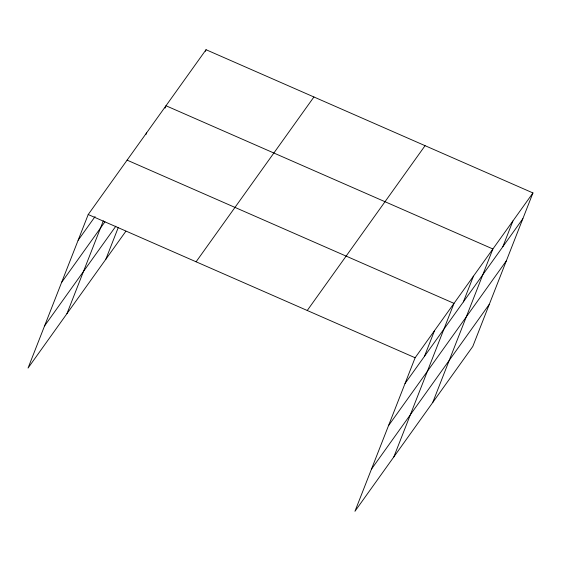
<?xml version="1.0" encoding="UTF-8"?>
<svg xmlns="http://www.w3.org/2000/svg" width="561" height="561" viewBox="0 0 561 561"><rect width="100%" height="100%" fill="white"/><g stroke="black" fill="none" stroke-linecap="round" stroke-linejoin="round"><path stroke-width="0.84" d="M532.95 192.942L415.119 357.757L354.952 511.288L472.783 346.474L532.95 192.942L206.048 49.712L88.217 214.526L28.05 368.058L125.853 231.258M66.934 313.669L103.343 220.761M145.916 134.549L146.547 132.943M105.819 259.28L118.21 227.654M165.039 108.161L165.986 105.749L492.888 248.979L432.72 402.51M205.417 51.317L206.048 49.712M424.467 356.319L434.558 330.562M393.836 456.899L454.003 303.368L127.102 160.137M463.351 301.93L473.442 276.173M502.824 246.714L512.915 220.964M78.126 240.276L95.075 216.574M61.598 282.449L104.97 221.784M44.571 325.892L115.861 226.174M196.098 261.791L313.929 96.976M307.239 310.492L425.077 145.678M405.021 383.514L522.859 218.699M388.5 425.68L506.331 260.865M371.473 469.122L489.304 304.307M88.217 214.526L415.119 357.757"/></g></svg>
